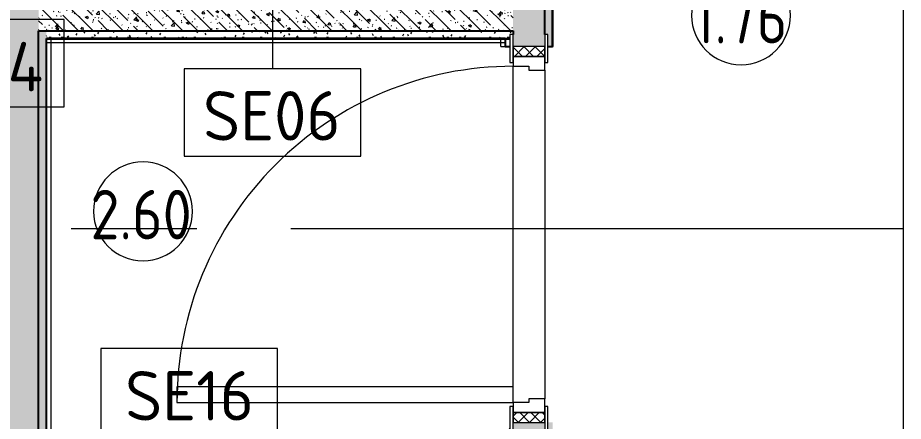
# Model space of a CAD drawing. Header units: millimetres. Extents: x 54725 to 263872, y -8553 to 29614.
# Drawn here: x 89577 to 91817, y 14513 to 15533 of the extents above; entities that cross this region are included whole.
import ezdxf

# ---------------------------------------------------------------- set-up
doc = ezdxf.new("R2010")
doc.units = ezdxf.units.MM
doc.linetypes.add('Осевая', pattern=[1587.5, 317.5, -238.125, 793.75, -238.125])
for name, color, linetype, lineweight in [('A-AREA-IDEN', 7, 'Continuous', 9), ('A-DETL-GENF', 7, 'Continuous', 9), ('A-DOOR', 7, 'Continuous', 9), ('A-DOOR-1', 7, 'Continuous', 15), ('A-DOOR-FRAM', 7, 'Continuous', 15), ('A-DOOR-FRAM-1', 7, 'Continuous', 9), ('I-WALL', 7, 'Continuous', 9), ('P-SANR-FIXT-IDEN', 7, 'Continuous', 9), ('Оси', 7, 'Continuous', 9), ('Оси-2', 7, 'Осевая', 9)]:
    doc.layers.add(name, color=color, linetype=linetype, lineweight=lineweight)
doc.layers.add('A-WALL-3', color=7, linetype='Continuous', lineweight=25, true_color=0x3c3c3c)
doc.layers.add('A-WALL-FNSH-2', color=7, linetype='Continuous', lineweight=15, true_color=0x3c3c3c)
doc.styles.add('GOST Common', font='GOST_Common.ttf', dxfattribs={"height": 125})
doc.styles.add('GOST Common_1', font='GOST_Common.ttf', dxfattribs={"width": 0.9, "height": 125})
pattern_1 = [(135, (0, 0), (-37.717076, -37.717076), [53.34, -8.89, 1.778, -8.89]), (135, (0, 37.694), (-37.717076, -37.717076), []), (50, (0, 0), (63.763904, -5.57885), [6.667, -73.342]), (355, (0, 0), (-12.334876, 66.869514), [5.334, -58.674]), (100.451, (5.314, -0.465), (51.43036, 61.29098), [5.667, -62.332]), (46.184, (0, 17.78), (94.87722, -14.714836), [10.001, -110.014]), (96.636, (7.91, 16.55), (83.091155, 86.599305), [8.5, -93.497]), (351.184, (0, 17.78), (83.09204, 86.59928), [8.001, -88.011]), (21, (8.89, 13.335), (53.064487, -35.792726), [6.667, -73.342]), (326, (8.89, 13.335), (21.63066, 64.46546), [5.334, -58.674]), (71.451, (13.31, 10.35), (74.69646, 28.672367), [5.667, -62.332]), (37.5, (0, 0), (1.080413, 29.594271), [1.676, -56.286, 1.676, -57.887, -58.896]), (37.5, (0, 0), (1.080413, 29.594271), [-117.526, 1.676, -57.22]), (7.5, (0, 0), (23.386368, 35.063507), [1.676, -32.283, 1.676, -54.953, -22.447]), (7.5, (0, 0), (23.386368, 35.063507), [-90.589, 1.676, -20.771]), (327.5, (-19.825, 0), (47.456567, -2.0054684), [1.676, -20.549, 1.676, -67.666, -92.011]), (327.5, (-19.825, 0), (47.456567, -2.0054684), [-91.567, 1.676, -90.335]), (317.5, (-28.715, 0), (51.844948, 8.89904), [1.676, -27.216, 1.676, -44.374, -65.341]), (317.5, (-28.715, 0), (51.844948, 8.89904), [-74.943, 1.676, -63.665])]
pattern_2 = [(0, (0, 0), (60.96, 15.24), [5.029, -40.691, 5.029, -40.691, -243.84]), (0, (0, 0), (60.96, 15.24), [-91.44, 5.029, -86.411, 5.029, -40.691, -106.68]), (0, (0, 0), (60.96, 15.24), [-228.6, 5.029, -25.451, 5.029, -71.171]), (120, (22.86, 7.62), (-43.6782272, 45.1729086), [5.029, -40.691, 5.029, -40.691, -243.84]), (120, (22.86, 7.62), (-43.6782272, 45.1729086), [-91.44, 5.029, -86.411, 5.029, -40.691, -106.68]), (120, (22.86, 7.62), (-43.6782272, 45.1729086), [-228.6, 5.029, -25.451, 5.029, -71.171]), (240, (30.48, 38.1), (-17.2817728, -60.4129086), [5.029, -40.691, 5.029, -40.691, -243.84]), (240, (30.48, 38.1), (-17.2817728, -60.4129086), [-91.44, 5.029, -86.411, 5.029, -40.691, -106.68]), (240, (30.48, 38.1), (-17.2817728, -60.4129086), [-228.6, 5.029, -25.451, 5.029, -71.171])]

# ---------------------------------------------------------------- blocks, each defined once
blk = doc.blocks.new('110_Дверь_СКБ_1Ст_Внутренняя1 - Д-7_л__950x2100h_Туалет-32209783-Фрагмент 1_10_ Пищеблок')
at = {"layer": 'A-DOOR'}
h = blk.add_hatch(dxfattribs=at)
h.set_pattern_fill('FP_26', color=256, style=0, pattern_type=2)
h.set_pattern_definition([(135, (1826.41, 104.685), (-14.14214, -14.14214), []), (225, (1826.41, 104.685), (14.14214, -14.14214), [])])
h.paths.add_polyline_path([(462.5, -40), (487.5, -40), (487.5, 40), (462.5, 40)])
at = {"layer": 'A-DOOR-FRAM-1'}
h = blk.add_hatch(dxfattribs=at)
h.set_pattern_fill('FP_27', color=256, style=0, pattern_type=2)
h.set_pattern_definition([(45, (-296.384, 104.685), (-14.1421, 14.1421), []), (135, (-296.384, 104.685), (-14.1421, -14.1421), [])])
h.paths.add_polyline_path([(-462.5, -40), (-437.5, -40), (-437.5, 40), (-462.5, 40)])
at = {"layer": 'A-DOOR'}
blk.add_arc((-412.5, 40), 850, 360, 90, dxfattribs=at)
at = {"layer": 'A-DOOR-1'}
for p, q in [((-412.5, 890), (-412.5, 40)), ((-372.5, 890), (-412.5, 890)), ((-372.5, 40), (-372.5, 890)), ((-412.5, 40), (-372.5, 40))]:
    blk.add_line(p, q, dxfattribs=at)
at = {"layer": 'A-DOOR-FRAM'}
for p, q in [((-422.5, 48), (-492.5, 48)), ((-492.5, 48), (-492.5, 40)), ((-422.5, 40), (-422.5, 48)), ((517.5, 48), (447.5, 48)), ((447.5, 48), (447.5, 40)), ((517.5, 40), (517.5, 48)), ((-492.5, 40), (-422.5, 40)), ((-437.5, 40), (-462.5, 40)), ((-462.5, 40), (-462.5, -40)), ((-412.5, 40), (-437.5, 40)), ((-437.5, 40), (-437.5, -40)), ((-437.5, -40), (-437.5, 40)), ((-422.5, 40), (-437.5, 40)), ((-437.5, 40), (-437.5, 39)), ((-437.5, 39), (-422.5, 39)), ((-422.5, 39), (-422.5, 40)), ((-412.5, 0), (-412.5, 40)), ((437.5, 40), (437.5, 0)), ((462.5, 40), (437.5, 40)), ((462.5, 40), (447.5, 40)), ((447.5, 40), (447.5, 39)), ((447.5, 40), (517.5, 40)), ((447.5, 39), (462.5, 39)), ((462.5, -40), (462.5, 40)), ((487.5, 40), (462.5, 40)), ((462.5, 40), (462.5, -40)), ((462.5, 39), (462.5, 40)), ((487.5, -40), (487.5, 40)), ((-402.5, 0), (-412.5, 0)), ((-402.5, -40), (-402.5, 0)), ((437.5, 0), (427.5, 0)), ((427.5, 0), (427.5, -40)), ((-422.5, -40), (-492.5, -40)), ((-492.5, -40), (-492.5, -48)), ((-462.5, -40), (-437.5, -40)), ((-422.5, -39), (-437.5, -39)), ((-437.5, -39), (-437.5, -40)), ((-437.5, -40), (-402.5, -40)), ((-437.5, -40), (-422.5, -40)), ((-422.5, -40), (-422.5, -39)), ((-422.5, -48), (-422.5, -40)), ((427.5, -40), (462.5, -40)), ((462.5, -39), (447.5, -39)), ((447.5, -39), (447.5, -40)), ((447.5, -40), (462.5, -40)), ((517.5, -40), (447.5, -40)), ((447.5, -40), (447.5, -48)), ((462.5, -40), (462.5, -39)), ((462.5, -40), (487.5, -40)), ((517.5, -48), (517.5, -40)), ((-492.5, -48), (-422.5, -48)), ((447.5, -48), (517.5, -48))]:
    blk.add_line(p, q, dxfattribs=at)
blk = doc.blocks.new('DET_L_Линия разрыва - М100-30705150-Фрагмент 1_10_ Пищеблок')
at = {"layer": 'A-DETL-GENF'}
blk.add_line((7100, 0), (400, 0), dxfattribs=at)
blk = doc.blocks.new('М_сантехническая_рамка1 - В рамке-30590747-Фрагмент 1_10_ Пищеблок')
at = {"layer": 'P-SANR-FIXT-IDEN'}
for p, q in [((4.293, 2.24), (-4.639, 2.24)), ((-4.639, 2.24), (-4.639, -2.178)), ((4.293, -2.178), (4.293, 2.24)), ((-4.639, -2.178), (4.293, -2.178))]:
    blk.add_line(p, q, dxfattribs=at)
blk = doc.blocks.new('Марка_Помещения - Номер-25198446-Фрагмент 1_10_ Пищеблок')
at = {"layer": 'A-AREA-IDEN'}
for start, end in [(360, 180), (180, 360)]:
    blk.add_arc((0, 0), 2.5, start, end, dxfattribs=at)

msp = doc.modelspace()

# ---------------------------------------------------------------- hatches: boundary and pattern name
at = {"layer": 'I-WALL'}
h = msp.add_hatch(dxfattribs=at)
h.set_pattern_fill('FP_3', color=256, style=0, pattern_type=2)
h.set_pattern_definition(pattern_1)
h.paths.add_polyline_path([(89550, 13620), (89630, 13620), (89630, 17050), (89550, 17050), (89550, 13747.2)])
h = msp.add_hatch(dxfattribs=at)
h.set_pattern_fill('FP_3', color=256, style=0, pattern_type=2)
h.set_pattern_definition(pattern_1)
h.paths.add_polyline_path([(90830, 13620), (90910, 13620), (90910, 14510.1), (90830, 14510.1), (90830, 13986.4)])
h.paths.add_polyline_path([(90910, 15460.1), (90910, 15980.1), (90830, 15980.1), (90830, 15460.1)])
h.paths.add_polyline_path([(90910, 16930.1), (90910, 17050), (90830, 17050), (90830, 16930.1)])
h = msp.add_hatch(dxfattribs=at)
h.set_pattern_fill('FP_35', color=256, style=0, pattern_type=2)
h.set_pattern_definition(pattern_2)
h.paths.add_polyline_path([(90910, 13640), (90930, 13640), (90930, 14510.1), (90918, 14510.1), (90918, 14480.1), (90910, 14480.1), (90910, 13986.4)])
h.paths.add_polyline_path([(90918, 15460.1), (90930, 15460.1), (90930, 15980.1), (90918, 15980.1), (90918, 15950.1), (90910, 15950.1), (90910, 15490.1), (90918, 15490.1)])
h.paths.add_polyline_path([(90930, 16930.1), (90930, 17050), (90910, 17050), (90910, 16960.1), (90918, 16960.1), (90918, 16930.1)])
h = msp.add_hatch(dxfattribs=at)
h.set_pattern_fill('FP_3', color=256, style=0, pattern_type=2)
h.set_pattern_definition(pattern_1)
h.paths.add_polyline_path([(90830, 15500.1), (90830, 15580.1), (89630, 15580.1), (89630, 15500.1), (90624.4, 15500.1)])
h = msp.add_hatch(dxfattribs=at)
h.set_pattern_fill('FP_35', color=256, style=0, pattern_type=2)
h.set_pattern_definition(pattern_2)
h.paths.add_polyline_path([(89650, 13640), (89650, 15500.1), (89630, 15500.1), (89630, 13640)])
h = msp.add_hatch(dxfattribs=at)
h.set_pattern_fill('FP_35', color=256, style=0, pattern_type=2)
h.set_pattern_definition(pattern_2)
h.paths.add_polyline_path([(90337.1, 15480.1), (90822, 15480.1), (90822, 15490.1), (90830, 15490.1), (90830, 15500.1), (89650, 15500.1), (89650, 15480.1), (90193.4, 15480.1)])
h = msp.add_hatch(dxfattribs=at)
h.set_pattern_fill('FP_35', color=256, style=0, pattern_type=2)
h.set_pattern_definition(pattern_2)
h.paths.add_polyline_path([(90810, 14480), (90822, 14480.1), (90822, 14501), (90810, 14501), (90810, 14500)])
h.paths.add_polyline_path([(90822, 15460.1), (90822, 15480.1), (90810, 15480.1), (90810, 15460.1)])

# ---------------------------------------------------------------- linework, layer by layer
at = {"layer": 'A-WALL-3'}
for p, q in [((90930, 15460.1), (90930, 15980.1)), ((90910, 15490.1), (90910, 15950.1)), ((89630, 15500.1), (90830, 15500.1)), ((89630, 13620), (89630, 15500.1)), ((90830, 15500.1), (90830, 15490.1)), ((89650, 13640), (89650, 15480.1)), ((90810, 15480.1), (89650, 15480.1)), ((90810, 15480.1), (90810, 15460.1)), ((90810, 15460.1), (90822, 15460.1)), ((90918, 15460.1), (90930, 15460.1))]:
    msp.add_line(p, q, dxfattribs=at)
at = {"layer": 'A-WALL-FNSH-2'}
for p, q in [((90931, 15460.1), (90931, 15980.1)), ((89651, 13640), (89651, 15479.1)), ((89651, 15479.1), (90822, 15479.1)), ((90822, 15480.1), (90810, 15480.1)), ((90930, 15460.1), (90931, 15460.1))]:
    msp.add_line(p, q, dxfattribs=at)
at = {"layer": 'I-WALL'}
for p, q in [((89661, 15480.1), (89661, 13640)), ((90799, 15460.1), (90799, 15480.1)), ((90810, 15469.1), (89650, 15469.1)), ((90799, 15460.1), (90810, 15460.1)), ((90830, 14600.1), (90830, 15410.1)), ((90910, 15400.1), (90910, 14570.1))]:
    msp.add_line(p, q, dxfattribs=at)
at = {"layer": 'P-SANR-FIXT-IDEN'}
msp.add_line((90221.5, 15611.1), (90221.5, 15404.1), dxfattribs=at)
at = {"layer": 'Оси'}
msp.add_line((90566.7, 15000), (91816.7, 15000), dxfattribs=at)
at = {"layer": 'Оси-2'}
msp.add_line((56375.2, 15000), (90566.7, 15000), dxfattribs=at)

# ---------------------------------------------------------------- block references
at = {"layer": 'A-AREA-IDEN', "xscale": 49.99999999999998, "yscale": 49.99999999999998, "zscale": 49.99999999999998}
for p in [(91406.4, 15538.8), (89894.1, 15043.5)]:
    msp.add_blockref('Марка_Помещения - Номер-25198446-Фрагмент 1_10_ Пищеблок', p, dxfattribs=at)
at = {"layer": 'A-DETL-GENF', "rotation": 89.99999999999991}
msp.add_blockref('DET_L_Линия разрыва - М100-30705150-Фрагмент 1_10_ Пищеблок', (91816.7, 13012.5), dxfattribs=at)
at = {"layer": 'A-DOOR', "rotation": 90}
msp.add_blockref('110_Дверь_СКБ_1Ст_Внутренняя1 - Д-7_л__950x2100h_Туалет-32209783-Фрагмент 1_10_ Пищеблок', (90870, 14972.6), dxfattribs=at)
at = {"layer": 'P-SANR-FIXT-IDEN', "xscale": 49.99999999999998, "yscale": 49.99999999999998, "zscale": 49.99999999999998}
for p in [(89479.7, 15416.3), (90230.2, 15292.1), (90019.8, 14584.5)]:
    msp.add_blockref('М_сантехническая_рамка1 - В рамке-30590747-Фрагмент 1_10_ Пищеблок', p, dxfattribs=at)

# ---------------------------------------------------------------- texts
at = {"layer": 'A-AREA-IDEN', "char_height": 125, "attachment_point": 1, "style": 'GOST Common_1'}
for s, insert, width in [('1.76', (91285.5, 15593.1), 303.038), ('2.60', (89761.2, 15097.8), 331.899)]:
    msp.add_mtext(s, dxfattribs=dict(at, insert=insert, width=width))
at = {"layer": 'P-SANR-FIXT-IDEN', "char_height": 125, "attachment_point": 1, "style": 'GOST Common'}
for s, insert, width in [('SE04', (89290.4, 15471.7), 456.962), ('SE06', (90045.9, 15347.5), 444.937), ('SE16', (89848.8, 14639.9), 412.869)]:
    msp.add_mtext(s, dxfattribs=dict(at, insert=insert, width=width))

doc.saveas('drawing.dxf')
